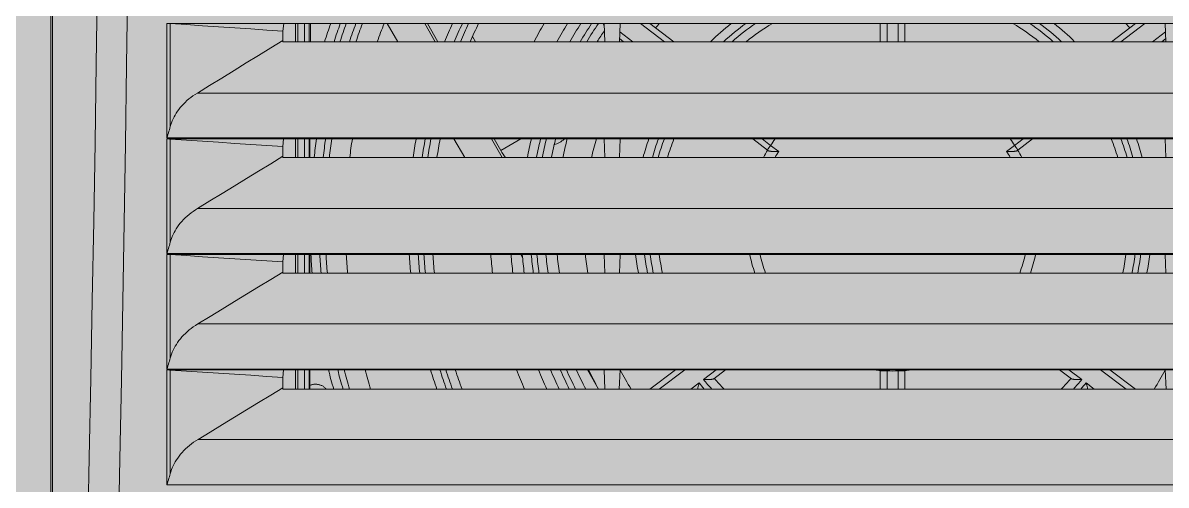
# Model space of a CAD drawing. Header units: millimetres. Extents: x 6914 to 9858, y -2771 to -210.
# Drawn here: x 9127 to 9228.9, y -1666.1 to -1624.9 of the extents above; entities that cross this region are included whole.
import ezdxf

# ---------------------------------------------------------------- set-up
doc = ezdxf.new("R2010")
doc.units = ezdxf.units.MM
doc.layers.get('0').update_dxf_attribs({"lineweight": 9})
doc.layers.add('THICK', color=7, linetype='Continuous', lineweight=13)
doc.layers.add('Штриховка шкафов', color=7, linetype='Continuous', lineweight=9)

# ---------------------------------------------------------------- blocks, each defined once
blk = doc.blocks.new('Из_буфера7504')
at = {"layer": 'Штриховка шкафов', "true_color": 0xc5c7c4}
blk.add_hatch(color=9, dxfattribs=at).paths.add_polyline_path([(-300, 2000), (300, 2000), (300, 0), (-300, 0)])
blk = doc.blocks.new('NSYCAG125LPF')
at = {"layer": 'THICK'}
for p, q in [((-75, -159.57), (-75, -10.43)), ((-74.86, -10.54), (-74.86, -159.46)), ((-70.97, -70.61), (-70.87, -63.59)), ((-68.25, -70.7), (-68.15, -63.68)), ((-64.67, -67), (-64.67, -77.19)), ((-64.67, -67), (-54.25, -67)), ((-64.67, -67), (-64.64, -67)), ((-64.64, -67), (-64.61, -67)), ((-64.61, -67), (-64.58, -67)), ((-64.58, -67), (-64.55, -67)), ((-64.55, -67), (-64.52, -67)), ((-64.52, -67), (-64.5, -67)), ((-64.5, -67), (-64.47, -67)), ((-64.47, -67), (-64.44, -67)), ((-64.44, -67), (-64.42, -67.01)), ((-64.42, -67.01), (-64.39, -67.01)), ((-64.39, -67.01), (-64.37, -67.01)), ((-64.37, -67.01), (-64.37, -76.19)), ((-62.93, -67.1), (-64.37, -67.01)), ((-61.49, -67.2), (-62.93, -67.1)), ((-60.06, -67.29), (-61.49, -67.2)), ((-54.25, -67), (-54.32, -67.67)), ((-54.25, -67), (-25.71, -67)), ((-53.2, -67), (-53.2, -68.62)), ((-53, -67), (-53, -68.62)), ((-52.39, -67), (-52.39, -68.62)), ((-51.99, -67), (-51.99, -68.62)), ((-51.87, -67), (-51.87, -68.62)), ((-45.03, -67), (-44.1, -68.62)), ((-41.68, -67), (-40.75, -68.62)), ((-41.45, -67), (-40.52, -68.62)), ((-25.76, -67.04), (-25.77, -67)), ((-25.75, -67.07), (-25.76, -67.04)), ((-25.74, -67.1), (-25.75, -67.07)), ((-25.73, -67.13), (-25.74, -67.1)), ((-25.72, -67.16), (-25.73, -67.13)), ((-25.71, -67.19), (-25.72, -67.16)), ((-25.71, -67), (-24.29, -67)), ((-25.71, -67), (-25.65, -68.62)), ((-24.29, -67), (-24.35, -68.62)), ((-24.29, -67), (24.29, -67)), ((-22.47, -67), (-20.33, -68.62)), ((-21.64, -67), (-19.5, -68.62)), ((-1.1, -68.62), (-1.1, -67)), ((-0.5, -68.62), (-0.5, -67)), ((0.5, -67), (0.5, -68.62)), ((1.1, -67), (1.1, -68.62)), ((19.49, -68.62), (21.64, -67)), ((20.33, -68.62), (22.47, -67)), ((24.29, -67), (25.71, -67)), ((24.29, -67), (24.35, -68.62)), ((-58.62, -67.39), (-60.06, -67.29)), ((-57.19, -67.48), (-58.62, -67.39)), ((-55.75, -67.58), (-57.19, -67.48)), ((-54.32, -67.67), (-55.75, -67.58)), ((-54.32, -67.79), (-54.32, -67.67)), ((-54.32, -67.91), (-54.32, -67.79)), ((-54.32, -68.03), (-54.32, -67.91)), ((-54.32, -68.15), (-54.32, -68.03)), ((-54.32, -68.27), (-54.32, -68.15)), ((-37.44, -68.16), (-37.17, -68.62)), ((-23.15, -68.62), (-24.31, -67.74)), ((24.31, -67.74), (23.15, -68.62)), ((-56.5, -69.85), (-55.41, -69.18)), ((-55.41, -69.18), (-54.32, -68.51)), ((-54.32, -68.39), (-54.32, -68.27)), ((-54.32, -68.51), (-54.32, -68.39)), ((-54.32, -68.51), (-54.32, -68.62)), ((-54.32, -68.62), (-25.65, -68.62)), ((-25.65, -68.62), (-24.35, -68.62)), ((-24.35, -68.62), (24.35, -68.62)), ((-23.98, -68.62), (-24.34, -68.35)), ((24.34, -68.35), (23.98, -68.62)), ((24.35, -68.62), (25.65, -68.62)), ((-57.59, -70.52), (-56.5, -69.85)), ((-71.07, -77.63), (-70.97, -70.61)), ((-68.35, -77.73), (-68.25, -70.7)), ((-59.77, -71.86), (-58.68, -71.19)), ((-58.68, -71.19), (-57.59, -70.52)), ((-60.86, -72.53), (-59.77, -71.86)), ((-62.35, -73.46), (-62.15, -73.32)), ((-62.15, -73.32), (-61.95, -73.2)), ((-61.95, -73.2), (-60.86, -72.53)), ((61.95, -73.2), (-61.95, -73.2)), ((-63.47, -74.5), (-63.34, -74.34)), ((-63.34, -74.34), (-63.19, -74.18)), ((-63.19, -74.18), (-63.04, -74.03)), ((-63.04, -74.03), (-62.88, -73.88)), ((-62.88, -73.88), (-62.71, -73.73)), ((-62.71, -73.73), (-62.53, -73.59)), ((-62.53, -73.59), (-62.35, -73.46)), ((-64.11, -75.5), (-64.03, -75.33)), ((-64.03, -75.33), (-63.94, -75.16)), ((-63.94, -75.16), (-63.83, -74.99)), ((-63.83, -74.99), (-63.72, -74.82)), ((-63.72, -74.82), (-63.6, -74.66)), ((-63.6, -74.66), (-63.47, -74.5)), ((-64.4, -76.33), (-64.44, -76.47)), ((-64.37, -76.19), (-64.4, -76.33)), ((-64.37, -76.19), (-64.32, -76.02)), ((-64.32, -76.02), (-64.26, -75.85)), ((-64.26, -75.85), (-64.19, -75.67)), ((-64.19, -75.67), (-64.11, -75.5)), ((-64.62, -77.04), (-64.67, -77.19)), ((64.67, -77.19), (-64.67, -77.19)), ((-64.67, -77.3), (-64.67, -87.51)), ((-64.67, -77.3), (-54.26, -77.3)), ((-64.67, -77.3), (-64.64, -77.3)), ((-64.64, -77.3), (-64.61, -77.3)), ((-64.57, -76.89), (-64.62, -77.04)), ((-64.61, -77.3), (-64.58, -77.3)), ((-64.58, -77.3), (-64.55, -77.3)), ((-64.53, -76.75), (-64.57, -76.89)), ((-64.55, -77.3), (-64.52, -77.3)), ((-64.49, -76.61), (-64.53, -76.75)), ((-64.52, -77.3), (-64.5, -77.3)), ((-64.5, -77.3), (-64.47, -77.3)), ((-64.44, -76.47), (-64.49, -76.61)), ((-64.47, -77.3), (-64.44, -77.3)), ((-64.44, -77.3), (-64.42, -77.31)), ((-64.42, -77.31), (-64.39, -77.31)), ((-64.39, -77.31), (-64.37, -77.31)), ((-64.37, -77.31), (-64.37, -86.51)), ((-62.93, -77.4), (-64.37, -77.31)), ((-61.49, -77.5), (-62.93, -77.4)), ((-54.26, -77.3), (-54.32, -77.97)), ((-54.26, -77.3), (-25.71, -77.3)), ((-53.2, -77.3), (-53.2, -78.95)), ((-53, -77.3), (-53, -78.95)), ((-52.39, -77.3), (-52.39, -78.95)), ((-51.99, -77.3), (-51.99, -78.95)), ((-51.93, -78.95), (-51.93, -77.3)), ((-39.09, -77.3), (-38.13, -78.95)), ((-35.74, -77.3), (-34.79, -78.95)), ((-35.51, -77.3), (-34.92, -78.33)), ((-33.14, -77.3), (-34.92, -78.33)), ((-25.71, -77.3), (-24.29, -77.3)), ((-25.71, -77.3), (-25.65, -78.95)), ((-24.29, -77.3), (-24.35, -78.95)), ((-24.29, -77.3), (24.29, -77.3)), ((-11.15, -78.29), (-12.46, -77.3)), ((-10.87, -77.87), (-11.64, -77.3)), ((11.63, -77.3), (10.87, -77.87)), ((12.46, -77.3), (11.15, -78.29)), ((24.29, -77.3), (25.71, -77.3)), ((24.29, -77.3), (24.35, -78.95)), ((-71.18, -84.65), (-71.07, -77.63)), ((-68.46, -84.76), (-68.35, -77.73)), ((-60.06, -77.59), (-61.49, -77.5)), ((-58.62, -77.69), (-60.06, -77.59)), ((-57.19, -77.78), (-58.62, -77.69)), ((-55.76, -77.88), (-57.19, -77.78)), ((-54.32, -77.97), (-55.76, -77.88)), ((-54.32, -78.09), (-54.32, -77.97)), ((-54.32, -78.22), (-54.32, -78.09)), ((-54.32, -78.34), (-54.32, -78.22)), ((-54.32, -78.47), (-54.32, -78.34)), ((-11.15, -78.27), (-11.14, -78.26)), ((-11.15, -78.28), (-11.15, -78.27)), ((-11.15, -78.27), (-11.15, -78.27)), ((-11.15, -78.29), (-11.15, -78.28)), ((-11.15, -78.28), (-11.15, -78.28)), ((-11.15, -78.28), (-11.15, -78.28)), ((-11.15, -78.29), (-11.07, -78.35)), ((-11.15, -78.29), (-11.15, -78.29)), ((-11.14, -78.25), (-11.13, -78.24)), ((-11.14, -78.26), (-11.14, -78.25)), ((-11.14, -78.26), (-11.14, -78.26)), ((-11.13, -78.23), (-11.12, -78.22)), ((-11.13, -78.24), (-11.13, -78.23)), ((-11.12, -78.22), (-11.11, -78.21)), ((-11.11, -78.2), (-11.1, -78.19)), ((-11.11, -78.21), (-11.11, -78.2)), ((-11.1, -78.19), (-11.09, -78.18)), ((-11.09, -78.18), (-11.08, -78.17)), ((-11.08, -78.17), (-11.07, -78.15)), ((-11.07, -78.14), (-11.06, -78.13)), ((-11.07, -78.15), (-11.07, -78.14)), ((-11.05, -78.36), (-11.07, -78.35)), ((-11.06, -78.13), (-11.05, -78.11)), ((-11.05, -78.11), (-11.04, -78.1)), ((-11.03, -78.37), (-11.05, -78.36)), ((-11.04, -78.1), (-11.02, -78.08)), ((-11, -78.38), (-11.03, -78.37)), ((-11.02, -78.08), (-11.01, -78.07)), ((-11.01, -78.07), (-11, -78.05)), ((-11, -78.05), (-10.99, -78.03)), ((-10.97, -78.39), (-11, -78.38)), ((-10.99, -78.03), (-10.98, -78.02)), ((-10.98, -78.02), (-10.96, -78)), ((-10.94, -78.39), (-10.97, -78.39)), ((-10.96, -78), (-10.95, -77.98)), ((-10.95, -77.98), (-10.94, -77.97)), ((-10.94, -77.97), (-10.92, -77.95)), ((-10.9, -78.4), (-10.94, -78.39)), ((-10.92, -77.95), (-10.91, -77.93)), ((-10.91, -77.93), (-10.9, -77.91)), ((-10.9, -77.91), (-10.89, -77.89)), ((-10.86, -78.4), (-10.9, -78.4)), ((-10.89, -77.89), (-10.87, -77.87)), ((-10.87, -77.87), (-10.15, -78.42)), ((-10.82, -78.41), (-10.86, -78.4)), ((-10.77, -78.41), (-10.82, -78.41)), ((-10.72, -78.41), (-10.77, -78.41)), ((-10.67, -78.41), (-10.72, -78.41)), ((-10.62, -78.42), (-10.67, -78.41)), ((-10.56, -78.42), (-10.62, -78.42)), ((-10.5, -78.42), (-10.56, -78.42)), ((-10.43, -78.42), (-10.5, -78.42)), ((-10.37, -78.42), (-10.43, -78.42)), ((-10.3, -78.42), (-10.37, -78.42)), ((-10.23, -78.42), (-10.3, -78.42)), ((-10.15, -78.42), (-10.23, -78.42)), ((10.15, -78.42), (10.87, -77.87)), ((10.23, -78.42), (10.15, -78.42)), ((10.3, -78.42), (10.23, -78.42)), ((10.37, -78.42), (10.3, -78.42)), ((10.43, -78.42), (10.37, -78.42)), ((10.5, -78.42), (10.43, -78.42)), ((10.56, -78.42), (10.5, -78.42)), ((10.62, -78.42), (10.56, -78.42)), ((10.67, -78.41), (10.62, -78.42)), ((10.72, -78.41), (10.67, -78.41)), ((10.77, -78.41), (10.72, -78.41)), ((10.82, -78.41), (10.77, -78.41)), ((10.86, -78.4), (10.82, -78.41)), ((10.9, -78.4), (10.86, -78.4)), ((10.88, -77.89), (10.87, -77.87)), ((10.9, -77.91), (10.88, -77.89)), ((10.91, -77.93), (10.9, -77.91)), ((10.94, -78.39), (10.9, -78.4)), ((10.92, -77.95), (10.91, -77.93)), ((10.94, -77.96), (10.92, -77.95)), ((10.95, -77.98), (10.94, -77.96)), ((10.97, -78.39), (10.94, -78.39)), ((10.96, -78), (10.95, -77.98)), ((10.98, -78.02), (10.96, -78)), ((11, -78.38), (10.97, -78.39)), ((10.99, -78.03), (10.98, -78.02)), ((11, -78.05), (10.99, -78.03)), ((11.01, -78.06), (11, -78.05)), ((11.03, -78.37), (11, -78.38)), ((11.02, -78.08), (11.01, -78.06)), ((11.03, -78.1), (11.02, -78.08)), ((11.05, -78.11), (11.03, -78.1)), ((11.05, -78.36), (11.03, -78.37)), ((11.06, -78.12), (11.05, -78.11)), ((11.07, -78.35), (11.05, -78.36)), ((11.07, -78.14), (11.06, -78.12)), ((11.07, -78.15), (11.07, -78.14)), ((11.08, -78.17), (11.07, -78.15)), ((11.07, -78.35), (11.15, -78.29)), ((11.09, -78.18), (11.08, -78.17)), ((11.1, -78.19), (11.09, -78.18)), ((11.11, -78.2), (11.1, -78.19)), ((11.11, -78.21), (11.11, -78.2)), ((11.12, -78.22), (11.11, -78.21)), ((11.13, -78.23), (11.12, -78.22)), ((11.13, -78.24), (11.13, -78.23)), ((11.13, -78.25), (11.13, -78.24)), ((11.14, -78.26), (11.13, -78.25)), ((11.15, -78.27), (11.14, -78.26)), ((11.14, -78.26), (11.14, -78.26)), ((11.15, -78.28), (11.15, -78.27)), ((11.15, -78.27), (11.15, -78.27)), ((11.15, -78.29), (11.15, -78.28)), ((11.15, -78.28), (11.15, -78.28)), ((11.15, -78.28), (11.15, -78.28)), ((11.15, -78.29), (11.15, -78.29)), ((-55.41, -79.51), (-54.32, -78.84)), ((-54.32, -78.59), (-54.32, -78.47)), ((-54.32, -78.72), (-54.32, -78.59)), ((-54.32, -78.84), (-54.32, -78.72)), ((-54.32, -78.84), (-54.32, -78.95)), ((-54.32, -78.95), (-25.65, -78.95)), ((-25.65, -78.95), (-24.35, -78.95)), ((-24.35, -78.95), (24.35, -78.95)), ((24.35, -78.95), (25.65, -78.95)), ((-57.58, -80.83), (-56.49, -80.17)), ((-56.49, -80.17), (-55.41, -79.51)), ((-58.67, -81.5), (-57.58, -80.83)), ((-60.84, -82.83), (-59.75, -82.16)), ((-59.75, -82.16), (-58.67, -81.5)), ((-62.13, -83.62), (-61.93, -83.5)), ((-61.93, -83.5), (-60.84, -82.83)), ((61.93, -83.5), (-61.93, -83.5)), ((-63.33, -84.65), (-63.18, -84.49)), ((-63.18, -84.49), (-63.03, -84.33)), ((-63.03, -84.33), (-62.86, -84.18)), ((-62.86, -84.18), (-62.69, -84.04)), ((-62.69, -84.04), (-62.51, -83.9)), ((-62.51, -83.9), (-62.33, -83.76)), ((-62.33, -83.76), (-62.13, -83.62)), ((-71.31, -91.67), (-71.18, -84.65)), ((-68.59, -91.79), (-68.46, -84.76)), ((-64.03, -85.65), (-63.93, -85.48)), ((-63.93, -85.48), (-63.83, -85.31)), ((-63.83, -85.31), (-63.72, -85.14)), ((-63.72, -85.14), (-63.59, -84.97)), ((-63.59, -84.97), (-63.47, -84.81)), ((-63.47, -84.81), (-63.33, -84.65)), ((-64.37, -86.51), (-64.4, -86.65)), ((-64.37, -86.51), (-64.32, -86.34)), ((-64.32, -86.34), (-64.26, -86.17)), ((-64.26, -86.17), (-64.19, -85.99)), ((-64.19, -85.99), (-64.11, -85.82)), ((-64.11, -85.82), (-64.03, -85.65)), ((-64.62, -87.36), (-64.67, -87.51)), ((64.67, -87.51), (-64.67, -87.51)), ((-64.67, -87.6), (-64.67, -97.83)), ((-64.67, -87.6), (-54.26, -87.6)), ((-64.67, -87.6), (-64.64, -87.6)), ((-64.64, -87.6), (-64.61, -87.6)), ((-64.57, -87.22), (-64.62, -87.36)), ((-64.61, -87.6), (-64.58, -87.6)), ((-64.58, -87.6), (-64.55, -87.6)), ((-64.53, -87.07), (-64.57, -87.22)), ((-64.55, -87.6), (-64.52, -87.6)), ((-64.49, -86.93), (-64.53, -87.07)), ((-64.52, -87.6), (-64.5, -87.6)), ((-64.5, -87.6), (-64.47, -87.6)), ((-64.44, -86.79), (-64.49, -86.93)), ((-64.47, -87.6), (-64.44, -87.6)), ((-64.4, -86.65), (-64.44, -86.79)), ((-54.26, -87.6), (-54.33, -88.27)), ((-54.26, -87.6), (-25.71, -87.6)), ((-53.2, -87.6), (-53.2, -89.28)), ((-53, -87.6), (-53, -89.28)), ((-52.39, -87.6), (-52.39, -89.28)), ((-51.99, -87.6), (-51.99, -89.28)), ((-51.93, -89.28), (-51.93, -87.6)), ((-33.14, -87.6), (-32.97, -87.89)), ((-25.71, -87.6), (-24.29, -87.6)), ((-25.71, -87.6), (-25.65, -89.28)), ((-24.29, -87.6), (-24.35, -89.28)), ((-24.29, -87.6), (24.29, -87.6)), ((24.29, -87.6), (25.71, -87.6)), ((24.29, -87.6), (24.35, -89.28)), ((-64.44, -87.6), (-64.42, -87.61)), ((-64.42, -87.61), (-64.39, -87.61)), ((-64.39, -87.61), (-64.37, -87.61)), ((-64.37, -87.61), (-64.37, -96.84)), ((-62.93, -87.7), (-64.37, -87.61)), ((-61.49, -87.8), (-62.93, -87.7)), ((-60.06, -87.89), (-61.49, -87.8)), ((-58.62, -87.99), (-60.06, -87.89)), ((-57.19, -88.08), (-58.62, -87.99)), ((-55.76, -88.18), (-57.19, -88.08)), ((-54.33, -88.27), (-55.76, -88.18)), ((-54.33, -88.4), (-54.33, -88.27)), ((-54.33, -88.53), (-54.33, -88.4)), ((-54.33, -88.66), (-54.33, -88.53)), ((-55.41, -89.83), (-54.33, -89.17)), ((-54.33, -88.79), (-54.33, -88.66)), ((-54.33, -88.92), (-54.33, -88.79)), ((-54.33, -89.04), (-54.33, -88.92)), ((-54.33, -89.17), (-54.33, -89.04)), ((-54.33, -89.17), (-54.33, -89.28)), ((-54.33, -89.28), (-25.65, -89.28)), ((-25.65, -89.28), (-24.35, -89.28)), ((-24.35, -89.28), (24.35, -89.28)), ((24.35, -89.28), (25.65, -89.28)), ((-57.57, -91.15), (-56.49, -90.49)), ((-56.49, -90.49), (-55.41, -89.83)), ((-71.44, -98.69), (-71.31, -91.67)), ((-58.65, -91.81), (-57.57, -91.15)), ((-68.72, -98.82), (-68.59, -91.79)), ((-60.82, -93.14), (-59.74, -92.47)), ((-59.74, -92.47), (-58.65, -91.81)), ((-61.91, -93.8), (-60.82, -93.14)), ((-63.17, -94.8), (-63.01, -94.64)), ((-63.01, -94.64), (-62.85, -94.49)), ((-62.85, -94.49), (-62.68, -94.34)), ((-62.68, -94.34), (-62.5, -94.2)), ((-62.5, -94.2), (-62.31, -94.06)), ((-62.31, -94.06), (-62.11, -93.93)), ((-62.11, -93.93), (-61.91, -93.8)), ((61.91, -93.8), (-61.91, -93.8)), ((-63.93, -95.79), (-63.82, -95.62)), ((-63.82, -95.62), (-63.71, -95.45)), ((-63.71, -95.45), (-63.59, -95.28)), ((-63.59, -95.28), (-63.46, -95.12)), ((-63.46, -95.12), (-63.32, -94.95)), ((-63.32, -94.95), (-63.17, -94.8)), ((-64.37, -96.84), (-64.32, -96.66)), ((-64.32, -96.66), (-64.26, -96.49)), ((-64.26, -96.49), (-64.19, -96.31)), ((-64.19, -96.31), (-64.11, -96.14)), ((-64.11, -96.14), (-64.02, -95.96)), ((-64.02, -95.96), (-63.93, -95.79)), ((-64.62, -97.69), (-64.67, -97.83)), ((-64.57, -97.54), (-64.62, -97.69)), ((-64.53, -97.39), (-64.57, -97.54)), ((-64.49, -97.25), (-64.53, -97.39)), ((-64.44, -97.11), (-64.49, -97.25)), ((-64.4, -96.97), (-64.44, -97.11)), ((-64.37, -96.84), (-64.4, -96.97)), ((-71.58, -105.72), (-71.44, -98.69)), ((64.67, -97.83), (-64.67, -97.83)), ((-64.67, -97.9), (-64.67, -108.16)), ((-64.67, -97.9), (-54.26, -97.9)), ((-64.67, -97.9), (-64.64, -97.9)), ((-64.64, -97.9), (-64.61, -97.9)), ((-64.61, -97.9), (-64.58, -97.9)), ((-64.58, -97.9), (-64.55, -97.9)), ((-64.55, -97.9), (-64.52, -97.9)), ((-64.52, -97.9), (-64.5, -97.9)), ((-64.5, -97.9), (-64.47, -97.9)), ((-64.47, -97.9), (-64.44, -97.9)), ((-64.44, -97.9), (-64.42, -97.91)), ((-64.42, -97.91), (-64.39, -97.91)), ((-64.39, -97.91), (-64.37, -97.91)), ((-64.37, -97.91), (-64.37, -107.16)), ((-62.93, -98), (-64.37, -97.91)), ((-61.49, -98.1), (-62.93, -98)), ((-60.06, -98.19), (-61.49, -98.1)), ((-58.63, -98.29), (-60.06, -98.19)), ((-57.19, -98.38), (-58.63, -98.29)), ((-55.76, -98.48), (-57.19, -98.38)), ((-54.33, -98.57), (-55.76, -98.48)), ((-54.26, -97.9), (-54.33, -98.57)), ((-54.33, -98.7), (-54.33, -98.57)), ((-54.33, -98.84), (-54.33, -98.7)), ((-54.26, -97.9), (-25.71, -97.9)), ((-53.2, -97.9), (-53.2, -99.61)), ((-53, -97.9), (-53, -99.61)), ((-52.39, -97.9), (-52.39, -99.61)), ((-51.99, -97.9), (-51.99, -99.61)), ((-51.93, -99.28), (-51.93, -97.9)), ((-27.19, -97.9), (-26.21, -99.61)), ((-25.71, -97.9), (-24.29, -97.9)), ((-25.71, -97.9), (-25.64, -99.61)), ((-24.29, -97.9), (-24.36, -99.61)), ((-24.29, -97.9), (24.29, -97.9)), ((-21.63, -99.61), (-19.36, -97.9)), ((-20.8, -99.61), (-18.53, -97.9)), ((-15.71, -97.9), (-16.85, -98.76)), ((-16.79, -98.76), (-16.85, -98.76)), ((-16.73, -98.76), (-16.79, -98.76)), ((-16.67, -98.76), (-16.73, -98.76)), ((-16.61, -98.76), (-16.67, -98.76)), ((-16.56, -98.76), (-16.61, -98.76)), ((-16.51, -98.76), (-16.56, -98.76)), ((-16.46, -98.76), (-16.51, -98.76)), ((-16.41, -98.76), (-16.46, -98.76)), ((-16.36, -98.76), (-16.41, -98.76)), ((-16.31, -98.76), (-16.36, -98.76)), ((-16.27, -98.75), (-16.31, -98.76)), ((-16.23, -98.75), (-16.27, -98.75)), ((-16.19, -98.75), (-16.23, -98.75)), ((-16.15, -98.75), (-16.19, -98.75)), ((-16.12, -98.74), (-16.15, -98.75)), ((-16.09, -98.74), (-16.12, -98.74)), ((-16.05, -98.73), (-16.09, -98.74)), ((-16.03, -98.73), (-16.05, -98.73)), ((-16, -98.72), (-16.03, -98.73)), ((-15.98, -98.72), (-16, -98.72)), ((-15.96, -98.71), (-15.98, -98.72)), ((-15.94, -98.7), (-15.96, -98.71)), ((-15.93, -98.7), (-15.94, -98.7)), ((-14.88, -97.9), (-15.93, -98.7)), ((-1.1, -97.9), (-1.1, -97.96)), ((-1.1, -97.9), (-1.1, -97.9)), ((-1.1, -97.9), (-1.1, -97.9)), ((-1.1, -97.9), (-1.1, -97.9)), ((-1.1, -97.9), (-1.1, -97.9)), ((-1.1, -97.9), (-1.1, -97.9)), ((-1.1, -97.9), (-1.1, -97.9)), ((-1.1, -99.61), (-1.1, -97.96)), ((-1.1, -97.96), (-1.1, -97.96)), ((-1.1, -97.96), (-1.1, -97.96)), ((-1.1, -97.96), (-1.09, -97.96)), ((-1.09, -97.96), (-1.09, -97.96)), ((-1.09, -97.96), (-1.08, -97.97)), ((-1.08, -97.97), (-1.08, -97.97)), ((-1.08, -97.97), (-1.07, -97.97)), ((-1.07, -97.97), (-1.06, -97.97)), ((-1.06, -97.97), (-1.05, -97.97)), ((-1.05, -97.97), (-1.04, -97.97)), ((-1.04, -97.97), (-1.03, -97.97)), ((-1.03, -97.97), (-1.02, -97.97)), ((-1.02, -97.97), (-1, -97.98)), ((-1, -97.98), (-0.99, -97.98)), ((-0.99, -97.98), (-0.97, -97.98)), ((-0.97, -97.98), (-0.95, -97.98)), ((-0.95, -97.98), (-0.93, -97.98)), ((-0.93, -97.98), (-0.92, -97.98)), ((-0.92, -97.98), (-0.9, -97.98)), ((-0.9, -97.98), (-0.87, -97.98)), ((-0.87, -97.98), (-0.85, -97.98)), ((-0.85, -97.98), (-0.83, -97.99)), ((-0.83, -97.99), (-0.81, -97.99)), ((-0.81, -97.99), (-0.79, -97.99)), ((-0.79, -97.99), (-0.76, -97.99)), ((-0.76, -97.99), (-0.74, -97.99)), ((-0.74, -97.99), (-0.71, -97.99)), ((-0.71, -97.99), (-0.69, -97.99)), ((-0.69, -97.99), (-0.66, -97.99)), ((-0.66, -97.99), (-0.64, -97.99)), ((-0.64, -97.99), (-0.61, -97.99)), ((-0.61, -97.99), (-0.58, -97.99)), ((-0.58, -97.99), (-0.56, -97.99)), ((-0.56, -97.99), (-0.53, -97.99)), ((-0.53, -97.99), (-0.5, -97.99)), ((-0.5, -97.9), (-0.5, -97.92)), ((-0.5, -97.92), (-0.5, -97.93)), ((-0.5, -97.93), (-0.5, -97.95)), ((-0.5, -97.95), (-0.5, -97.96)), ((-0.5, -97.96), (-0.5, -97.98)), ((-0.5, -97.98), (-0.5, -97.99)), ((-0.5, -99.61), (-0.5, -97.99)), ((0.5, -97.92), (0.5, -97.9)), ((0.5, -97.93), (0.5, -97.92)), ((0.5, -97.95), (0.5, -97.93)), ((0.5, -97.96), (0.5, -97.95)), ((0.5, -97.98), (0.5, -97.96)), ((0.5, -97.99), (0.5, -97.98)), ((0.5, -97.99), (0.5, -99.61)), ((0.53, -97.99), (0.5, -97.99)), ((0.56, -97.99), (0.53, -97.99)), ((0.58, -97.99), (0.56, -97.99)), ((0.61, -97.99), (0.58, -97.99)), ((0.63, -97.99), (0.61, -97.99)), ((0.66, -97.99), (0.63, -97.99)), ((0.69, -97.99), (0.66, -97.99)), ((0.71, -97.99), (0.69, -97.99)), ((0.74, -97.99), (0.71, -97.99)), ((0.76, -97.99), (0.74, -97.99)), ((0.78, -97.99), (0.76, -97.99)), ((0.81, -97.99), (0.78, -97.99)), ((0.83, -97.99), (0.81, -97.99)), ((0.85, -97.98), (0.83, -97.99)), ((0.87, -97.98), (0.85, -97.98)), ((0.9, -97.98), (0.87, -97.98)), ((0.91, -97.98), (0.9, -97.98)), ((0.93, -97.98), (0.91, -97.98)), ((0.95, -97.98), (0.93, -97.98)), ((0.97, -97.98), (0.95, -97.98)), ((0.99, -97.98), (0.97, -97.98)), ((1, -97.98), (0.99, -97.98)), ((1.02, -97.97), (1, -97.98)), ((1.03, -97.97), (1.02, -97.97)), ((1.04, -97.97), (1.03, -97.97)), ((1.05, -97.97), (1.04, -97.97)), ((1.06, -97.97), (1.05, -97.97)), ((1.07, -97.97), (1.06, -97.97)), ((1.08, -97.97), (1.07, -97.97)), ((1.09, -97.96), (1.08, -97.97)), ((1.08, -97.97), (1.08, -97.97)), ((1.1, -97.96), (1.09, -97.96)), ((1.09, -97.96), (1.09, -97.96)), ((1.1, -97.96), (1.1, -97.9)), ((1.1, -97.9), (1.1, -97.9)), ((1.1, -97.9), (1.1, -97.9)), ((1.1, -97.9), (1.1, -97.9)), ((1.1, -97.9), (1.1, -97.9)), ((1.1, -97.9), (1.1, -97.9)), ((1.1, -97.9), (1.1, -97.9)), ((1.1, -97.96), (1.1, -99.61)), ((1.1, -97.96), (1.1, -97.96)), ((1.1, -97.96), (1.1, -97.96)), ((15.93, -98.7), (14.88, -97.9)), ((16.85, -98.76), (15.71, -97.9)), ((15.94, -98.7), (15.93, -98.7)), ((15.96, -98.71), (15.94, -98.7)), ((15.98, -98.72), (15.96, -98.71)), ((16, -98.72), (15.98, -98.72)), ((16.03, -98.73), (16, -98.72)), ((16.05, -98.73), (16.03, -98.73)), ((16.08, -98.74), (16.05, -98.73)), ((16.12, -98.74), (16.08, -98.74)), ((16.15, -98.75), (16.12, -98.74)), ((16.19, -98.75), (16.15, -98.75)), ((16.23, -98.75), (16.19, -98.75)), ((16.27, -98.75), (16.23, -98.75)), ((16.31, -98.76), (16.27, -98.75)), ((16.36, -98.76), (16.31, -98.76)), ((16.41, -98.76), (16.36, -98.76)), ((16.46, -98.76), (16.41, -98.76)), ((16.51, -98.76), (16.46, -98.76)), ((16.56, -98.76), (16.51, -98.76)), ((16.61, -98.76), (16.56, -98.76)), ((16.67, -98.76), (16.61, -98.76)), ((16.73, -98.76), (16.67, -98.76)), ((16.79, -98.76), (16.73, -98.76)), ((16.85, -98.76), (16.79, -98.76)), ((18.53, -97.9), (20.8, -99.61)), ((19.36, -97.9), (21.63, -99.61)), ((24.29, -97.9), (25.71, -97.9)), ((24.29, -97.9), (24.36, -99.61)), ((-68.86, -105.85), (-68.72, -98.82)), ((-55.41, -100.16), (-54.33, -99.51)), ((-54.33, -98.97), (-54.33, -98.84)), ((-54.33, -99.1), (-54.33, -98.97)), ((-54.33, -99.24), (-54.33, -99.1)), ((-54.33, -99.37), (-54.33, -99.24)), ((-54.33, -99.51), (-54.33, -99.37)), ((-54.33, -99.51), (-54.33, -99.61)), ((-54.33, -99.61), (-25.64, -99.61)), ((-51.87, -99.26), (-51.93, -99.28)), ((-51.93, -99.34), (-51.93, -99.28)), ((-51.93, -99.39), (-51.93, -99.34)), ((-51.93, -99.45), (-51.93, -99.39)), ((-51.93, -99.5), (-51.93, -99.45)), ((-51.93, -99.56), (-51.93, -99.5)), ((-51.93, -99.61), (-51.93, -99.56)), ((-51.81, -99.24), (-51.87, -99.26)), ((-51.75, -99.22), (-51.81, -99.24)), ((-51.69, -99.21), (-51.75, -99.22)), ((-51.62, -99.19), (-51.69, -99.21)), ((-51.56, -99.18), (-51.62, -99.19)), ((-51.5, -99.18), (-51.56, -99.18)), ((-51.43, -99.18), (-51.5, -99.18)), ((-51.37, -99.18), (-51.43, -99.18)), ((-51.3, -99.18), (-51.37, -99.18)), ((-51.24, -99.19), (-51.3, -99.18)), ((-51.17, -99.2), (-51.24, -99.19)), ((-51.11, -99.22), (-51.17, -99.2)), ((-51.05, -99.23), (-51.11, -99.22)), ((-50.99, -99.25), (-51.05, -99.23)), ((-50.93, -99.28), (-50.99, -99.25)), ((-50.87, -99.3), (-50.93, -99.28)), ((-50.81, -99.33), (-50.87, -99.3)), ((-50.75, -99.36), (-50.81, -99.33)), ((-50.7, -99.4), (-50.75, -99.36)), ((-50.64, -99.44), (-50.7, -99.4)), ((-50.59, -99.48), (-50.64, -99.44)), ((-50.55, -99.52), (-50.59, -99.48)), ((-50.5, -99.56), (-50.55, -99.52)), ((-50.46, -99.61), (-50.5, -99.56)), ((-25.64, -99.61), (-24.36, -99.61)), ((-24.36, -99.61), (24.36, -99.61)), ((-17.25, -99.06), (-17.97, -99.61)), ((-17.37, -99.56), (-17.39, -99.61)), ((-17.36, -99.52), (-17.37, -99.56)), ((-17.35, -99.47), (-17.36, -99.52)), ((-17.33, -99.42), (-17.35, -99.47)), ((-17.32, -99.36), (-17.33, -99.42)), ((-17.31, -99.3), (-17.32, -99.36)), ((-17.29, -99.25), (-17.31, -99.3)), ((-17.28, -99.19), (-17.29, -99.25)), ((-17.26, -99.12), (-17.28, -99.19)), ((-17.25, -99.06), (-17.26, -99.12)), ((17.97, -99.61), (17.25, -99.06)), ((17.26, -99.12), (17.25, -99.06)), ((17.28, -99.18), (17.26, -99.12)), ((17.29, -99.25), (17.28, -99.18)), ((17.31, -99.3), (17.29, -99.25)), ((17.32, -99.36), (17.31, -99.3)), ((17.33, -99.41), (17.32, -99.36)), ((17.35, -99.47), (17.33, -99.41)), ((17.36, -99.52), (17.35, -99.47)), ((17.37, -99.56), (17.36, -99.52)), ((17.39, -99.61), (17.37, -99.56)), ((24.36, -99.61), (25.64, -99.61)), ((-57.56, -101.47), (-56.49, -100.82)), ((-56.49, -100.82), (-55.41, -100.16)), ((-58.64, -102.13), (-57.56, -101.47)), ((-60.8, -103.44), (-59.72, -102.78)), ((-59.72, -102.78), (-58.64, -102.13)), ((-61.88, -104.1), (-60.8, -103.44)), ((-63, -104.95), (-62.83, -104.79)), ((-62.83, -104.79), (-62.66, -104.65)), ((-62.66, -104.65), (-62.48, -104.5)), ((-62.48, -104.5), (-62.29, -104.36)), ((-62.29, -104.36), (-62.09, -104.23)), ((-62.09, -104.23), (-61.88, -104.1)), ((61.88, -104.1), (-61.88, -104.1)), ((-71.73, -112.74), (-71.58, -105.72)), ((-69.01, -112.89), (-68.86, -105.85)), ((-63.92, -106.1), (-63.82, -105.93)), ((-63.82, -105.93), (-63.7, -105.76)), ((-63.7, -105.76), (-63.58, -105.59)), ((-63.58, -105.59), (-63.45, -105.43)), ((-63.45, -105.43), (-63.31, -105.26)), ((-63.31, -105.26), (-63.16, -105.1)), ((-63.16, -105.1), (-63, -104.95)), ((-64.32, -106.98), (-64.26, -106.8)), ((-64.26, -106.8), (-64.19, -106.63)), ((-64.19, -106.63), (-64.11, -106.45)), ((-64.11, -106.45), (-64.02, -106.28)), ((-64.02, -106.28), (-63.92, -106.1)), ((-64.57, -107.86), (-64.62, -108.01)), ((-64.53, -107.72), (-64.57, -107.86)), ((-64.49, -107.57), (-64.53, -107.72)), ((-64.44, -107.43), (-64.49, -107.57)), ((-64.4, -107.29), (-64.44, -107.43)), ((-64.37, -107.16), (-64.4, -107.29)), ((-64.37, -107.16), (-64.32, -106.98)), ((-64.62, -108.01), (-64.67, -108.16)), ((64.67, -108.16), (-64.67, -108.16))]:
    blk.add_line(p, q, dxfattribs=at)
for centre, radius, start, end in [((0, -85), 53.2, 160.2239, 162.0665), ((0, -85), 52.4, 159.909, 161.7832), ((0, -85), 51.9, 159.707, 161.6014), ((0, -85), 51.1, 159.375, 161.3027), ((0, -85), 50.55, 159.1402, 161.0917), ((0, -85), 48.75, 158.3318, 160.3654), ((0, -85), 43.15, 155.3452, 157.6893), ((0, -85), 42.35, 154.8475, 157.2445), ((0, -85), 41.85, 154.5256, 156.957), ((0, -85), 41.05, 153.9924, 156.4812), ((0, -85), 35.9, 149.9078, 152.8517), ((0, -85), 34.1, 148.1391, 151.2897), ((0, -85), 33.1, 147.0568, 150.3372), ((0, -85), 32.3, 146.1324, 149.5258), ((0, -85), 31.8, 145.5256, 148.9942), ((0, -85), 27.5, 139.1148, 140.1862), ((0, -85), 23.05, 128.656, 134.7104), ((0, -85), 22.25, 126.0028, 132.5893), ((0, -85), 21.75, 124.1484, 131.1361), ((0, -85), 20.95, 120.7744, 128.5643), ((0, -85), 20.95, 51.4356, 59.2256), ((0, -85), 21.75, 48.8638, 55.8516), ((0, -85), 22.25, 47.4107, 53.9973), ((0, -85), 23.05, 45.2896, 51.3441), ((0, -85), 27.5, 39.8138, 40.8852), ((0, -85), 31, 145.9652, 148.1013), ((0, -85), 51.9, 171.468, 173.3049), ((0, -85), 51.1, 171.3334, 173.1996), ((0, -85), 50.55, 171.2383, 173.1253), ((0, -85), 48.75, 170.9122, 172.8701), ((0, -85), 43.15, 169.7206, 171.939), ((0, -85), 42.35, 169.5243, 171.7857), ((0, -85), 41.85, 169.3977, 171.6869), ((0, -85), 41.05, 169.1887, 171.5237), ((0, -85), 33.1, 166.5481, 169.4669), ((0, -85), 32.3, 166.2085, 169.2029), ((0, -85), 31.8, 165.9872, 169.0311), ((0, -85), 31, 165.6179, 168.7444), ((-30.67, -75.88), 2, 284.9956, 314.5772), ((0, -85), 30, 165.1276, 168.364), ((0, -85), 27.5, 163.7398, 167.2893), ((0, -85), 23.05, 160.4848, 164.7811), ((0, -85), 22.25, 159.753, 164.2199), ((0, -85), 21.75, 159.2664, 163.8474), ((0, -85), 20.95, 158.4359, 163.2126), ((0, -85), 13, 143.6791, 146.7645), ((0, -85), 13, 33.2433, 36.3209), ((0, -85), 20.95, 16.7874, 21.5641), ((0, -85), 21.75, 16.1527, 20.7336), ((0, -85), 22.25, 15.7801, 20.247), ((0, -85), 23.05, 15.2188, 19.5152), ((-30.67, -75.88), 4.9, 210, 218.852), ((0, -85), 13, 148.9607, 152.261), ((0, -85), 12.1, 147.045, 149.9955), ((0, -85), 12.1, 30.0045, 32.955), ((0, -85), 13, 27.7391, 31.0393), ((0, -85), 51.9, 182.8715, 184.7293), ((0, -85), 51.1, 182.9165, 184.8035), ((0, -85), 50.55, 182.9482, 184.8559), ((0, -85), 48.75, 183.0572, 185.0357), ((0, -85), 43.15, 183.4545, 185.6912), ((0, -85), 42.35, 183.5198, 185.7991), ((0, -85), 41.85, 183.5619, 185.8687), ((0, -85), 41.05, 183.6314, 185.9834), ((0, -85), 35.9, 184.1532, 186.8456), ((0, -85), 34.1, 184.3729, 187.2088), ((0, -85), 33.1, 184.5052, 187.4279), ((0, -85), 32.3, 184.617, 187.6129), ((0, -85), 31.8, 184.6898, 187.7333), ((0, -85), 31, 184.8111, 187.9342), ((0, -85), 30, 184.9719, 188.2004), ((0, -85), 27.5, 185.4251, 188.9518), ((0, -85), 23.05, 186.4766, 190.6986), ((0, -85), 22.25, 186.7106, 191.0881), ((0, -85), 21.75, 186.8656, 191.3464), ((0, -85), 20.95, 187.1291, 191.7857), ((0, -85), 13, 191.5369, 199.2178), ((0, -85), 12.1, 192.4083, 200.7104), ((0, -85), 12.1, 339.2896, 347.5917), ((0, -85), 13, 340.7822, 348.463), ((0, -85), 20.95, 348.2143, 352.8709), ((0, -85), 21.75, 348.6537, 353.1344), ((0, -85), 22.25, 348.9119, 353.2894), ((0, -85), 23.05, 349.3013, 353.5233), ((0, -85), 51.9, 194.392, 196.3484), ((0, -85), 51.1, 194.6223, 196.6117), ((0, -85), 50.55, 194.785, 196.7977), ((0, -85), 48.75, 195.3441, 197.4374), ((0, -85), 43.15, 197.395, 199.7889), ((0, -85), 42.35, 197.7343, 200.1788), ((0, -85), 41.85, 197.9534, 200.4306), ((0, -85), 41.05, 198.3156, 200.847), ((0, -85), 35.9, 201.0592, 204.0119), ((0, -85), 34.1, 202.2284, 205.3664), ((0, -85), 33.1, 202.9376, 206.19), ((0, -85), 32.3, 203.5395, 206.89), ((0, -85), 31.8, 203.9325, 207.3478), ((0, -85), 31, 204.5904, 208.1152), ((0, -85), 30, 205.4676, 209.1406), ((0, -85), 27.5, 207.9753, 212.0881), ((0, -85), 21.75, 219.2397, 222.1955), ((0, -85), 20.95, 220.6947, 224.2116), ((0, -85), 13, 262.8888, 265.1461), ((0, -85), 13, 267.7903, 272.2097), ((0, -85), 13, 274.8539, 277.1112), ((0, -85), 20.95, 315.7884, 319.3053), ((0, -85), 21.75, 317.8045, 320.7603), ((0, -85), 27.5, 327.9118, 332.0247), ((0, -85), 22.25, 219.1894, 221.0387), ((0, -85), 22.25, 318.9613, 320.8107)]:
    blk.add_arc(centre, radius, start, end, dxfattribs=at)

msp = doc.modelspace()

# ---------------------------------------------------------------- block references
msp.add_blockref('Из_буфера7504', (9321.23, -2360.26))
at = {"ltscale": 20}
msp.add_blockref('NSYCAG125LPF', (9204.52, -1557.93), dxfattribs=at)

doc.saveas('drawing.dxf')
